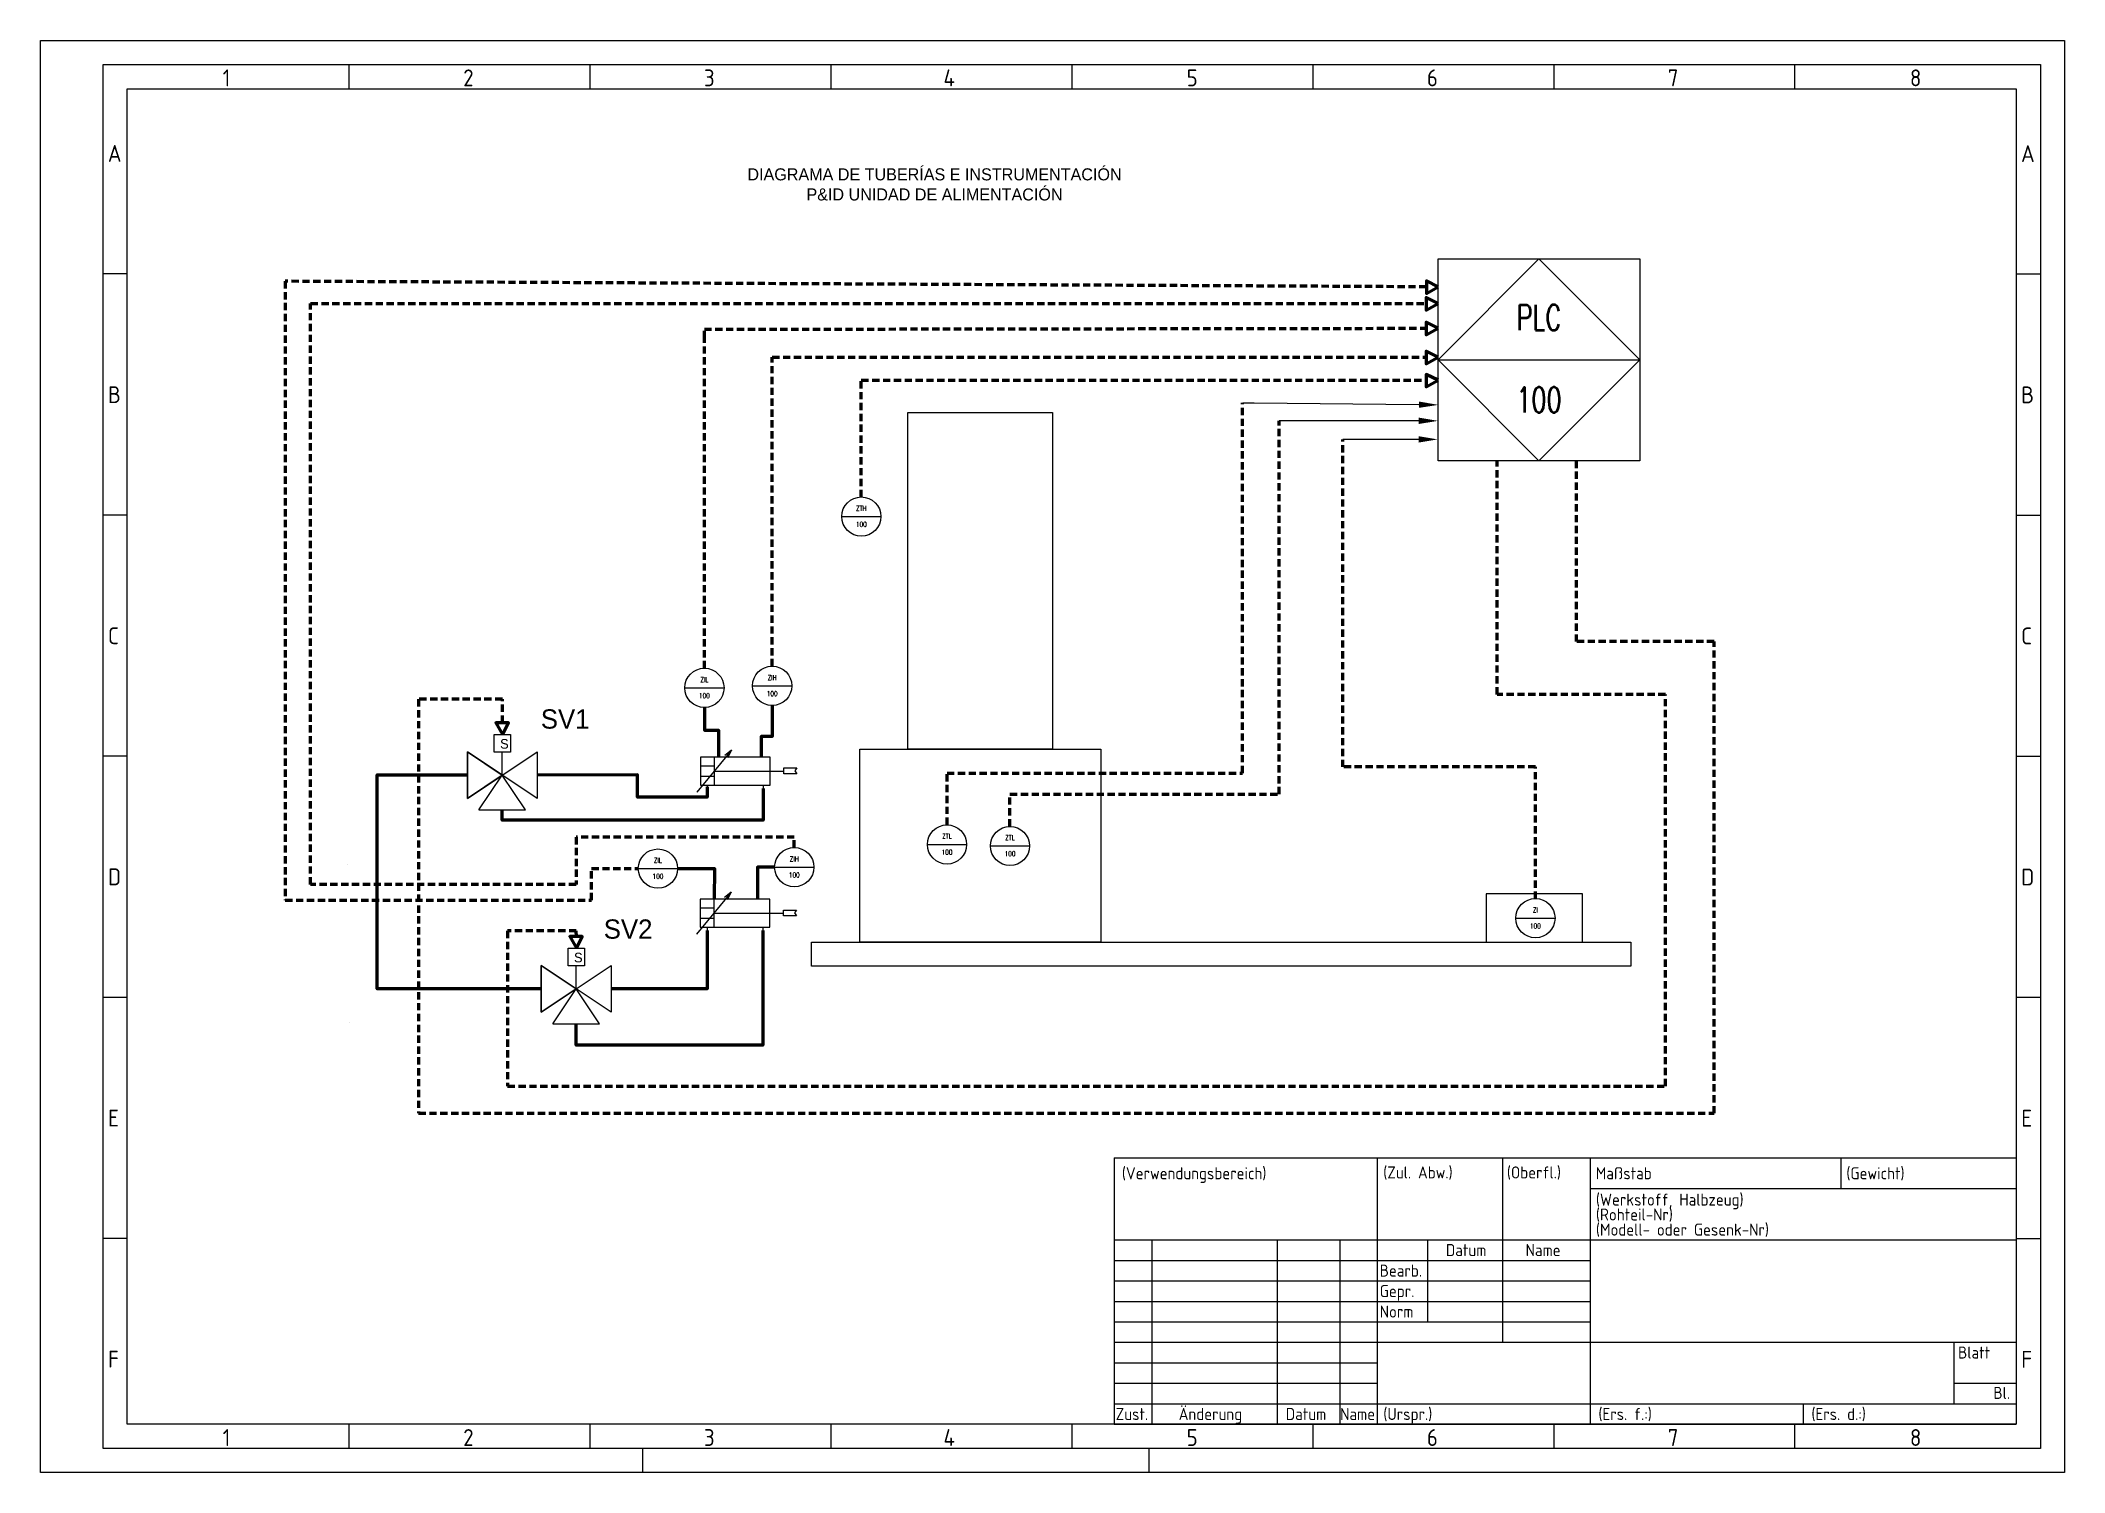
# Model space of a CAD drawing. Header units: millimetres. Extents: x 0 to 420, y 0 to 297.
import ezdxf
from ezdxf import colors
from ezdxf.entities.mleader import LeaderData, LeaderLine
from ezdxf.enums import TextEntityAlignment as Align
from ezdxf.math import Vec2, Vec3

# ---------------------------------------------------------------- set-up
doc = ezdxf.new("R2010")
doc.units = ezdxf.units.MM
doc.header["$LTSCALE"] = 6
doc.linetypes.add('HIDDEN2', pattern=[0.1875, 0.125, -0.0625])
for name, color, linetype in [('025', 1, 'Continuous'), ('035', 5, 'Continuous'), ('05', 6, 'Continuous'), ('07', 7, 'Continuous'), ('Equipos', 7, 'Continuous'), ('RED_2.5mm^2', 1, 'Continuous'), ('SYMS', 7, 'Continuous'), ('TAGS', 51, 'Continuous')]:
    doc.layers.add(name, color=color, linetype=linetype)
doc.layers.add('Señal neumatica', color=1, linetype='Pneumatic Signal', lineweight=25, transparency=0.05)
doc.styles.add('ISO Proportional', font='isocp.shx')
doc.styles.add('WD', font='romans.shx')
doc.linetypes.add('Pneumatic Signal', pattern='A,0.25,[130,ltypeshp.shx,S=0.1,R=-30,X=0,Y=0],0.04,[130,ltypeshp.shx,S=0.1,R=-30,X=0,Y=0],1', length=1.29)

# ---------------------------------------------------------------- blocks, each defined once
blk = doc.blocks.new('DIN_border_a3')
at = {"layer": '035'}
for p, q in [((64, 292), (64, 287)), ((114, 292), (114, 287)), ((164, 292), (164, 287)), ((214, 292), (214, 287)), ((264, 292), (264, 287)), ((314, 292), (314, 287)), ((364, 292), (364, 287)), ((17.97, 248.58), (12.98, 248.58)), ((414.97, 248.54), (409.98, 248.54)), ((17.98, 198.54), (13, 198.54)), ((414.98, 198.5), (410, 198.5)), ((17.98, 148.54), (13, 148.54)), ((414.98, 148.5), (410, 148.5)), ((17.98, 98.54), (13, 98.54)), ((414.98, 98.5), (410, 98.5)), ((18, 48.5), (13.02, 48.5)), ((415, 48.46), (410.02, 48.46)), ((64, 10), (64, 5)), ((114, 10), (114, 5)), ((164, 10), (164, 5)), ((214, 10), (214, 5)), ((264, 10), (264, 5)), ((314, 10), (314, 5)), ((364, 10), (364, 5)), ((125, 0), (125, 5)), ((230, 5), (230, 0))]:
    blk.add_line(p, q, dxfattribs=at)
for points in [[(0, 297), (420, 297), (420, 0), (0, 0)], [(18, 287), (410, 287), (410, 10), (18, 10)]]:
    blk.add_lwpolyline(points, close=True, dxfattribs=at)
at = {"layer": '07'}
blk.add_lwpolyline([(13, 292), (415, 292), (415, 5), (13, 5)], close=True, dxfattribs=at)
at = {"layer": '035', "style": 'ISO Proportional'}
for s, p in [('1', (37.81, 287.5)), ('2', (87.73, 287.5)), ('3', (137.68, 287.5)), ('4', (187.38, 287.5)), ('5', (237.84, 287.5)), ('6', (287.69, 287.5)), ('7', (337.67, 287.5)), ('8', (387.92, 287.5)), ('A', (13.98, 271.83)), ('A', (410.98, 271.79)), ('B', (14, 221.79)), ('B', (411, 221.75)), ('C', (14, 171.79)), ('C', (411, 171.75)), ('D', (14, 121.79)), ('D', (411, 121.75)), ('E', (14.02, 71.75)), ('E', (411.02, 71.72)), ('F', (14.02, 21.75)), ('F', (411.02, 21.72)), ('1', (37.81, 5.5)), ('2', (87.73, 5.5)), ('3', (137.68, 5.5)), ('4', (187.38, 5.5)), ('5', (237.84, 5.5)), ('6', (287.69, 5.5)), ('7', (337.67, 5.5)), ('8', (387.92, 5.5))]:
    blk.add_text(s, height=3.5, dxfattribs=at).set_placement(p)
blk = doc.blocks.new('DIN_tblock_a3')
at = {"layer": '035'}
for p, q in [((-106.6, 55.25), (-106.6, 17)), ((-36.4, 55.25), (-36.4, 48.88)), ((-88.4, 48.88), (0, 48.88)), ((-179.4, 38.25), (-179.4, 0)), ((-153.4, 38.25), (-153.4, 0)), ((-140.4, 38.25), (-140.4, 0)), ((-122.2, 38.25), (-122.2, 21.25)), ((-187.2, 34), (-88.4, 34)), ((-187.2, 29.75), (-88.4, 29.75)), ((-187.2, 25.5), (-88.4, 25.5)), ((-187.2, 21.25), (-88.4, 21.25)), ((-187.2, 17), (-132.6, 17)), ((-187.2, 12.75), (-132.6, 12.75)), ((-187.2, 8.5), (-132.6, 8.5)), ((-13, 8.5), (0, 8.5)), ((-187.2, 4.25), (0, 4.25)), ((-44.2, 4.25), (-44.2, 0))]:
    blk.add_line(p, q, dxfattribs=at)
at = {"layer": '07'}
for p, q in [((-187.2, 55.25), (-187.2, 0)), ((-187.2, 55.25), (0, 55.25)), ((-132.6, 55.25), (-132.6, 0)), ((-88.4, 55.25), (-88.4, 0)), ((0, 55.25), (0, 0)), ((-187.2, 38.25), (0, 38.25)), ((-132.6, 17), (0, 17)), ((-13, 17), (-13, 4.25)), ((-187.2, 0), (0, 0)), ((-187.2, 0), (0, 0))]:
    blk.add_line(p, q, dxfattribs=at)
at = {"flags": 1}
blk.add_attdef('WD_TB', (-126.5, 11.32), '', height=2.5, dxfattribs=at)
at = {"layer": '025', "style": 'ISO Proportional'}
for s, p in [('(Verwendungsbereich)', (-185.6, 50.81)), ('Maßstab', (-87.27, 50.81)), ('(Gewicht)', (-35.27, 50.81)), ('(Werkstoff, Halbzeug)', (-87.24, 45.35)), ('(Rohteil-Nr)', (-87.24, 42.26)), ('(Modell- oder Gesenk-Nr)', (-87.24, 39.12)), ('Datum', (-118.37, 34.88)), ('Name', (-101.83, 34.88)), ('Bearb.', (-132.1, 30.62)), ('Gepr.', (-132.1, 26.38)), ('Norm', (-132.1, 22.12)), ('Blatt', (-12.09, 13.63)), ('Bl.', (-4.76, 5.26)), ('Zust.', (-186.89, 0.88)), ('Änderung', (-173.81, 0.88)), ('Datum', (-151.59, 0.88)), ('Name', (-140.32, 0.88)), ('(Urspr.)', (-131.35, 0.88)), ('(Ers. f.:) ', (-86.72, 0.88)), ('(Ers. d.:) ', (-42.52, 0.88))]:
    blk.add_text(s, height=2.5, dxfattribs=at).set_placement(p)
at = {"layer": '025', "char_height": 2.5, "attachment_point": 1, "style": 'ISO Proportional'}
for s, insert, width in [('(Zul. Abw.)', (-131.37, 53.48), 24.7674), ('(Oberfl.)', (-105.71, 53.48), 17.3141)]:
    blk.add_mtext(s, dxfattribs=dict(at, insert=insert, width=width))
at = {"layer": '025', "style": 'ISO Proportional'}
for tag, p in [('MAßSTAB', (-71.61, 50.81)), ('BEARBEIT.', (-121.54, 30.71)), ('GEPRÜFT', (-121.54, 26.46)), ('NAME', (-105.28, 30.71)), ('NAME', (-105.28, 26.46))]:
    blk.add_attdef(tag, p, '', height=2.5, dxfattribs=at)
at = {"layer": '05', "style": 'ISO Proportional'}
for tag, p in [('BENENNUNG', (-44.41, 27.21)), ('ZEICHNUNGSNUMMER', (-50.75, 10.32))]:
    blk.add_attdef(tag, text='', height=5, dxfattribs=at).set_placement(p, align=Align.MIDDLE)
blk = doc.blocks.new('HIN1_INFRONT_MAIN_PLC')
for p, q in [((-0.5, -0.5), (-0.5, 0.5)), ((-0.5, 0.5), (0.5, 0.5)), ((0.5, 0.5), (0.5, -0.5)), ((0.5, -0.5), (-0.5, -0.5))]:
    blk.add_line(p, q)
at = {"ltscale": 0.127}
blk.add_line((-0.5, 0), (0.5, 0), dxfattribs=at)
at = {"ltscale": 25.4, "flags": 128}
blk.add_lwpolyline([(0, 0.5), (-0.5, 0), (0, -0.5), (0.5, 0)], close=True, dxfattribs=at)
at = {"ltscale": 3.2258, "flags": 128}
blk.add_lwpolyline([(0, 0.5), (-0.5, 0), (0, -0.5), (0.5, 0)], close=True, dxfattribs=at)
blk.add_lwpolyline([(0, 0.5), (-0.5, 0), (0, -0.5), (0.5, 0)], close=True, dxfattribs=at)
at = {"style": 'WD', "width": 0.7}
for tag, height, p in [('INST', 0.125, (-0.582, 0.416)), ('LOC', 0.125, (-0.582, 0.254)), ('TERM01', 0.0625, (-0.524, 0.018))]:
    blk.add_attdef(tag, text='', height=height, dxfattribs=at).set_placement(p, align=Align.RIGHT)
for tag, p, height in [('X2TERM04', (0, 0.5), 0.005), ('TERM04', (0.021, 0.531), 0.0625), ('X4TERM01', (-0.5, 0), 0.005), ('X1TERM03', (0.5, 0), 0.005), ('TERM03', (0.522, 0.018), 0.0625), ('RATING1', (0.548, -0.168), 0.125), ('DESC1', (0.548, -0.327), 0.125), ('DESC2', (0.548, -0.517), 0.125), ('X8TERM02', (0, -0.5), 0.005), ('TERM02', (0.023, -0.581), 0.0625), ('DESC3', (0.548, -0.697), 0.125), ('WDTAGALT', (0.548, -0.872), 0.125)]:
    blk.add_attdef(tag, p, '', height=height, dxfattribs=at)
blk.add_attdef('XREF', text='', height=0.0625, rotation=0.0625, dxfattribs=at).set_placement((0.63, 0.377), align=Align.TOP_CENTER)
for tag, p in [('TAG1_PART1', (0, 0.147)), ('TAG1_PART2', (0, -0.26))]:
    blk.add_attdef(tag, text='', height=0.125, dxfattribs=at).set_placement(p, align=Align.CENTER)
at = {"style": 'WD', "width": 0.7, "flags": 1}
for tag, p in [('WDTYPE', (-0.577, -0.17)), ('CAT', (-0.587, -0.253)), ('MFG', (-0.586, -0.28)), ('FAMILY', (-0.579, -0.223)), ('ASSYCODE', (-0.566, -0.306))]:
    blk.add_attdef(tag, text='', height=0.01, dxfattribs=at).set_placement(p, align=Align.CENTER)
blk = doc.blocks.new('HCY1_SGL_VAR_CUSH')
for p, q in [((0.031, 0), (0, 0)), ((0.031, 0.062), (0.031, -0.563)), ((0.281, 0.062), (0.031, 0.062)), ((0.109, -0.062), (0.109, 0.062)), ((0.203, 0.062), (0.203, -0.062)), ((0.281, -0.563), (0.281, 0.062)), ((0.281, -0.062), (0.031, -0.062)), ((0.156, -0.062), (0.156, -0.688)), ((0.344, -0.218), (0.275, -0.181)), ((0.344, -0.218), (0.295, -0.158)), ((0.031, -0.5), (0, -0.5)), ((0.031, -0.563), (0.281, -0.563))]:
    blk.add_line(p, q)
blk.add_lwpolyline([(0.344, -0.218), (-0.031, 0.093), (-0.031, 0.093)])
at = {"style": 'WD'}
for tag, p, height, flags in [('WDBLKNAM', (0.218, 0.25), 0.01, 9), ('FAMILY', (0.219, 0.219), 0.01, 9), ('X4TERM01', (0, 0), 0.005, 1), ('WDTYPE', (0.062, 0.062), 0.01, 1), ('X4TERM02', (0, -0.5), 0.005, 1)]:
    blk.add_attdef(tag, p, '', height=height, dxfattribs=dict(at, flags=flags))
at = {"linetype": 'Continuous', "style": 'WD', "flags": 9}
for tag, p in [('CAT', (0.219, 0.188)), ('ASSYCODE', (0.219, 0.125)), ('MFG', (0.219, 0.156))]:
    blk.add_attdef(tag, p, '', height=0.01, dxfattribs=at)
at = {"style": 'WD', "width": 0.7}
for tag, height, p in [('TERM01', 0.0625, (-0.062, 0.031)), ('TERM02', 0.0625, (-0.062, -0.469)), ('DESC1', 0.125, (0.062, -0.75)), ('DESC2', 0.125, (0.077, -0.906)), ('DESC3', 0.125, (0.077, -1.062)), ('WDTAGALT', 0.125, (0.077, -1.219))]:
    blk.add_attdef(tag, text='', height=height, dxfattribs=at).set_placement(p, align=Align.RIGHT)
at = {"style": 'WD'}
blk.add_attdef('XREF', (0.406, 0), '', height=0.0625, dxfattribs=at)
at = {"style": 'WD', "width": 0.7}
for tag, p in [('INST', (0.406, -0.156)), ('TAG1', (0.406, -0.469)), ('LOC', (0.406, -0.312)), ('RATING1', (0.25, -0.75))]:
    blk.add_attdef(tag, p, '', height=0.125, dxfattribs=at)
blk = doc.blocks.new('HIN1_INFRONT_MAIN')
at = {"ltscale": 0.127}
blk.add_line((-0.5, 0), (0.5, 0), dxfattribs=at)
at = {"ltscale": 3.2258}
blk.add_circle((0, 0), 0.5, dxfattribs=at)
at = {"style": 'WD', "width": 0.7}
for tag, height, p in [('INST', 0.125, (-0.481, 0.455)), ('TERM01', 0.0625, (-0.524, 0.018)), ('LOC', 0.125, (-0.481, 0.293))]:
    blk.add_attdef(tag, text='', height=height, dxfattribs=at).set_placement(p, align=Align.RIGHT)
for tag, p, height in [('TERM04', (0.021, 0.531), 0.0625), ('X4TERM01', (-0.5, 0), 0.005), ('X2TERM04', (0, 0.5), 0.005), ('X1TERM03', (0.5, 0), 0.005), ('TERM03', (0.522, 0.018), 0.0625), ('X8TERM02', (0, -0.5), 0.005), ('RATING1', (0.513, -0.162), 0.125), ('DESC1', (0.513, -0.321), 0.125), ('DESC2', (0.513, -0.51), 0.125), ('TERM02', (0.023, -0.581), 0.0625), ('WDTAGALT', (0.513, -0.866), 0.125), ('DESC3', (0.513, -0.691), 0.125)]:
    blk.add_attdef(tag, p, '', height=height, dxfattribs=at)
for tag, p in [('TAG1_PART1', (0, 0.147)), ('TAG1_PART2', (0, -0.26))]:
    blk.add_attdef(tag, text='', height=0.125, dxfattribs=at).set_placement(p, align=Align.CENTER)
blk.add_attdef('XREF', text='', height=0.0625, rotation=0.0625, dxfattribs=at).set_placement((0.546, 0.412), align=Align.TOP_CENTER)
at = {"style": 'WD', "width": 0.7, "flags": 1}
for tag, p in [('WDTYPE', (-0.535, -0.17)), ('CAT', (-0.546, -0.253)), ('MFG', (-0.544, -0.28)), ('FAMILY', (-0.537, -0.223)), ('ASSYCODE', (-0.525, -0.306))]:
    blk.add_attdef(tag, text='', height=0.01, dxfattribs=at).set_placement(p, align=Align.CENTER)
blk = doc.blocks.new('HGVA1_3WAY_VALVE2')
at = {"ltscale": 3.2258}
for p, q in [((0.375, 0.25), (-0.375, -0.25)), ((-0.375, 0.25), (0.375, -0.25)), ((-0.375, -0.25), (-0.375, 0.25)), ((-0.25, 0.375), (0, 0)), ((0.25, 0.375), (-0.25, 0.375)), ((0.25, 0.375), (0, 0)), ((0.375, -0.25), (0.375, 0.25))]:
    blk.add_line(p, q, dxfattribs=at)
at = {"ltscale": 25.4, "flags": 128}
for points in [[(-0.375, 0.25), (0, 0), (-0.375, -0.25)], [(0.375, -0.25), (0, 0), (0.375, 0.25)]]:
    blk.add_lwpolyline(points, close=True, dxfattribs=at)
at = {"style": 'WD', "flags": 1}
for tag, p in [('INST', (-0.428, 0.766)), ('LOC', (-0.428, 0.583)), ('TAG1', (-0.427, 0.399))]:
    blk.add_attdef(tag, text='', height=0.125, dxfattribs=at).set_placement(p, align=Align.RIGHT)
at = {"style": 'WD'}
for tag, p, height in [('TERM04', (0.018, 0.402), 0.0625), ('X2TERM04', (0.019, 0.375), 0.005), ('X4TERM01', (-0.375, 0), 0.005), ('X8TERM02', (0, 0), 0.005), ('X1TERM03', (0.375, 0), 0.005), ('TERM03', (0.406, 0.036), 0.0625), ('RATING1', (0.39, -0.155), 0.125), ('DESC1', (0.39, -0.327), 0.125), ('TERM02', (0.029, -0.339), 0.0625), ('DESC2', (0.39, -0.511), 0.125), ('DESC3', (0.39, -0.701), 0.125), ('WDTAGALT', (0.39, -0.874), 0.125)]:
    blk.add_attdef(tag, p, '', height=height, dxfattribs=at)
blk.add_attdef('XREF', text='', height=0.0625, rotation=0.0625, dxfattribs=at).set_placement((0.541, 0.268), align=Align.TOP_CENTER)
blk.add_attdef('TERM01', text='', height=0.0625, dxfattribs=at).set_placement((-0.399, 0.018), align=Align.RIGHT)
at = {"style": 'WD', "flags": 1}
for tag, p in [('FAMILY', (-0.482, -0.121)), ('WDTYPE', (-0.475, -0.062)), ('CAT', (-0.482, -0.165)), ('MFG', (-0.481, -0.197)), ('ASSYCODE', (-0.453, -0.226))]:
    blk.add_attdef(tag, text='', height=0.01, dxfattribs=at).set_placement(p, align=Align.CENTER)

msp = doc.modelspace()

# ---------------------------------------------------------------- linework, layer by layer
for points in [[(180, 219.82), (210, 219.82), (210, 150), (180, 150)], [(94.16, 153.05), (97.55, 153.05), (97.55, 149.41), (94.16, 149.41)], [(170, 150), (220, 150), (220, 110), (170, 110)], [(154.27, 146.12), (156.93, 146.12), (156.52, 145.52), (156.93, 144.93), (154.27, 144.93)], [(154.21, 116.66), (156.86, 116.66), (156.46, 116.07), (156.86, 115.47), (154.21, 115.47)], [(109.5, 108.72), (112.89, 108.72), (112.89, 105.07), (109.5, 105.07)]]:
    msp.add_lwpolyline(points, close=True)
for points in [[(95.82, 144.65), (95.82, 149.41)], [(111.16, 100.32), (111.16, 105.07)]]:
    msp.add_lwpolyline(points)
at = {"elevation": 5}
msp.add_lwpolyline([(300, 110), (320, 110), (320, 120), (300, 120)], close=True, dxfattribs=at)
at = {"elevation": 5, "flags": 128}
msp.add_lwpolyline([(160, 110), (330, 110), (330, 105), (160, 105)], close=True, dxfattribs=at)
at = {"layer": 'Equipos', "color": 1, "linetype": 'HIDDEN2', "lineweight": 200, "ltscale": 2}
for points in [[(95.85, 155.51), (95.85, 160.36), (78.46, 160.36), (78.46, 74.51), (347.31, 74.51), (347.31, 172.33), (318.76, 172.33), (318.76, 209.82)], [(111.2, 111.18), (111.19, 112.31), (96.94, 112.31), (96.94, 80.16), (337.21, 80.16), (337.21, 161.39), (302.25, 161.39), (302.25, 209.82)]]:
    msp.add_lwpolyline(points, dxfattribs=at)
at = {"layer": 'Equipos', "color": 0, "lineweight": 200, "ltscale": 2, "elevation": -5}
for points in [[(137.77, 158.66), (137.77, 153.99), (140.71, 153.99), (140.71, 148.36)], [(151.83, 159.08), (151.83, 152.68), (149.52, 152.68), (149.52, 148.36)]]:
    msp.add_lwpolyline(points, dxfattribs=at)
at = {"layer": 'Equipos', "color": 5, "linetype": 'Pneumatic Signal', "lineweight": 200, "ltscale": 2}
for points in [[(103.92, 100.32), (69.83, 100.32), (69.83, 144.7), (88.58, 144.7)], [(138.37, 142.22), (138.37, 140.1), (123.9, 140.1), (123.9, 144.69), (103.07, 144.65)], [(149.94, 141.85), (149.94, 135.27), (95.82, 135.27), (95.82, 137.41)], [(149.88, 112.4), (149.88, 88.65), (111.16, 88.65), (111.16, 93.08)], [(138.31, 112.4), (138.31, 100.32), (118.41, 100.32)]]:
    msp.add_lwpolyline(points, dxfattribs=at)
at = {"layer": 'Equipos', "color": 0, "lineweight": 200, "ltscale": 2}
for points in [[(132.2, 125.25), (139.88, 125.25), (139.76, 118.91)], [(152.35, 125.55), (148.78, 125.55), (148.78, 118.91)]]:
    msp.add_lwpolyline(points, dxfattribs=at)
at = {"layer": 'RED_2.5mm^2'}
for p, q in [((63.72, 126.02), (63.72, 126.02)), ((63.72, 126.02), (63.72, 126.02)), ((64.02, 93.28), (64.02, 93.28)), ((64.02, 93.28), (64.02, 93.28))]:
    msp.add_line(p, q, dxfattribs=at)
at = {"layer": 'Señal neumatica', "color": 3, "linetype": 'HIDDEN2', "lineweight": 200, "ltscale": 2}
for p, q in [((249.46, 145.05, -5), (249.46, 221.84, -5)), ((257.02, 140.68, -5), (257.02, 218.11, -5)), ((270.26, 146.33, -21.95), (270.26, 214.27, -21.95)), ((188.11, 134.34, -5), (188.11, 145.05, -5)), ((188.11, 145.05, -5), (249.46, 145.05, -5)), ((310.2, 146.33, -21.95), (270.26, 146.33, -21.95)), ((310.2, 119.03, -21.95), (310.2, 146.33, -21.95)), ((201.18, 134.02, -5), (201.18, 140.68, -5)), ((201.18, 140.68, -5), (257.02, 140.68, -5))]:
    msp.add_line(p, q, dxfattribs=at)
for points in [[(287.59, 245.91), (50.79, 247.06), (50.79, 118.69), (114.35, 118.69), (114.35, 125.25), (124.06, 125.25)], [(156.42, 129.62), (156.42, 131.78), (111.14, 131.78), (111.14, 121.97), (56.06, 121.97), (56.06, 242.48), (287.57, 242.48)], [(170.33, 202.33), (170.33, 226.53), (287.53, 226.53)]]:
    msp.add_lwpolyline(points, dxfattribs=at)
at = {"layer": 'Señal neumatica', "color": 3, "lineweight": 200, "ltscale": 2}
for points in [[(290.04, 242.47), (287.57, 243.71), (287.57, 242.47), (287.57, 241.09)], [(290.06, 245.91), (287.59, 247.14), (287.59, 245.91), (287.59, 244.52)], [(290, 237.32), (287.53, 238.55), (287.53, 237.32), (287.53, 235.93)], [(290, 231.32), (287.53, 232.56), (287.53, 231.32), (287.53, 229.94)], [(290, 226.53), (287.53, 227.76), (287.53, 226.53), (287.53, 225.14)]]:
    msp.add_lwpolyline(points, close=True, dxfattribs=at)
at = {"layer": 'Señal neumatica', "color": 3, "linetype": 'HIDDEN2', "lineweight": 200, "ltscale": 2, "elevation": -5}
for points in [[(137.77, 166.81), (137.77, 235.28), (137.77, 237.11), (287.53, 237.32)], [(151.83, 167.23), (151.83, 231.32), (287.53, 231.32)]]:
    msp.add_lwpolyline(points, dxfattribs=at)
at = {"layer": 'Señal neumatica', "lineweight": 200, "ltscale": 2}
msp.add_lwpolyline([(95.85, 153.05), (97.09, 155.51), (95.85, 155.51), (94.46, 155.51)], close=True, dxfattribs=at)
at = {"layer": 'Señal neumatica', "color": 1, "lineweight": 200, "ltscale": 2}
msp.add_lwpolyline([(111.2, 108.72), (112.43, 111.18), (111.2, 111.18), (109.81, 111.18)], close=True, dxfattribs=at)

# ---------------------------------------------------------------- block references
for name, p in [('DIN_border_a3', (0, 0)), ('DIN_tblock_a3', (410, 10))]:
    msp.add_blockref(name, p)
at = {"layer": 'SYMS'}
ref = msp.add_blockref('HIN1_INFRONT_MAIN_PLC', (310.94, 230.76), dxfattribs=dict(at, xscale=41.8691628229243, yscale=41.8691628229243, zscale=41.8691628229243))
ref.add_attrib('TAG1_PART1', 'PLC', dxfattribs={"layer": 'TAGS', "color": 6, "height": 5.234, "style": 'WD', "width": 0.7}).set_placement((310.94, 236.91), align=Align.CENTER)
ref.add_attrib('TAG1_PART2', '100', dxfattribs={"layer": 'TAGS', "color": 6, "height": 5.234, "style": 'WD', "width": 0.7}).set_placement((310.94, 219.87), align=Align.CENTER)
ref = msp.add_blockref('HIN1_INFRONT_MAIN', (170.33, 198.26), dxfattribs=dict(at, xscale=8.145870119269023, yscale=8.145870119269023, zscale=8.145870119269023))
ref.add_attrib('TAG1_PART1', 'ZTH', dxfattribs={"layer": 'TAGS', "color": 6, "height": 1.018, "style": 'WD', "width": 0.7}).set_placement((170.33, 199.45), align=Align.CENTER)
ref.add_attrib('TAG1_PART2', '100', dxfattribs={"layer": 'TAGS', "color": 6, "height": 1.018, "style": 'WD', "width": 0.7}).set_placement((170.33, 196.14), align=Align.CENTER)
ref = msp.add_blockref('HIN1_INFRONT_MAIN', (137.77, 162.73, -5), dxfattribs=dict(at, xscale=8.145870119269023, yscale=8.145870119269023, zscale=8.145870119269023))
ref.add_attrib('TAG1_PART1', 'ZIL', dxfattribs={"layer": 'TAGS', "color": 6, "height": 1.018, "style": 'WD', "width": 0.7}).set_placement((137.77, 163.93, -5), align=Align.CENTER)
ref.add_attrib('TAG1_PART2', '100', dxfattribs={"layer": 'TAGS', "color": 6, "height": 1.018, "style": 'WD', "width": 0.7}).set_placement((137.77, 160.62, -5), align=Align.CENTER)
at = {"layer": 'SYMS', "color": 6}
ref = msp.add_blockref('HIN1_INFRONT_MAIN', (151.83, 163.15, -5), dxfattribs=dict(at, xscale=8.145870119269023, yscale=8.145870119269023, zscale=8.145870119269023))
ref.add_attrib('TAG1_PART1', 'ZIH', dxfattribs={"layer": 'TAGS', "color": 6, "height": 1.018, "style": 'WD', "width": 0.7}).set_placement((151.83, 164.35, -5), align=Align.CENTER)
ref.add_attrib('TAG1_PART2', '100', dxfattribs={"layer": 'TAGS', "color": 6, "height": 1.018, "style": 'WD', "width": 0.7}).set_placement((151.83, 161.03, -5), align=Align.CENTER)
at = {"layer": 'SYMS'}
for name, p, xscale, yscale, zscale, rotation in [('HGVA1_3WAY_VALVE2', (95.82, 144.65), 19.31860264960414, 19.31860264960414, 19.31860264960414, 180), ('HCY1_SGL_VAR_CUSH', (138.37, 141.85), 23.14342470617671, 23.14342470617671, 23.14342470617671, 90), ('HCY1_SGL_VAR_CUSH', (138.31, 112.4), 23.14342470617671, 23.14342470617671, 23.14342470617671, 90), ('HGVA1_3WAY_VALVE2', (111.16, 100.32), 19.31860264960414, 19.31860264960414, 19.31860264960414, 180)]:
    msp.add_blockref(name, p, dxfattribs=dict(at, xscale=xscale, yscale=yscale, zscale=zscale, rotation=rotation))
ref = msp.add_blockref('HIN1_INFRONT_MAIN', (188.11, 130.26, -5), dxfattribs=dict(at, xscale=8.145870119269023, yscale=8.145870119269023, zscale=8.145870119269023))
ref.add_attrib('TAG1_PART1', 'ZTL', dxfattribs={"layer": 'TAGS', "color": 6, "height": 1.018, "style": 'WD', "width": 0.7}).set_placement((188.11, 131.46, -5), align=Align.CENTER)
ref.add_attrib('TAG1_PART2', '100', dxfattribs={"layer": 'TAGS', "color": 6, "height": 1.018, "style": 'WD', "width": 0.7}).set_placement((188.11, 128.14, -5), align=Align.CENTER)
ref = msp.add_blockref('HIN1_INFRONT_MAIN', (201.18, 129.94, -5), dxfattribs=dict(at, xscale=8.145870119269023, yscale=8.145870119269023, zscale=8.145870119269023))
ref.add_attrib('TAG1_PART1', 'ZTL', dxfattribs={"layer": 'TAGS', "color": 6, "height": 1.018, "style": 'WD', "width": 0.7}).set_placement((201.18, 131.14, -5), align=Align.CENTER)
ref.add_attrib('TAG1_PART2', '100', dxfattribs={"layer": 'TAGS', "color": 6, "height": 1.018, "style": 'WD', "width": 0.7}).set_placement((201.18, 127.82, -5), align=Align.CENTER)
ref = msp.add_blockref('HIN1_INFRONT_MAIN', (128.13, 125.25), dxfattribs=dict(at, xscale=8.145870119269023, yscale=8.145870119269023, zscale=8.145870119269023))
ref.add_attrib('TAG1_PART1', 'ZIL', dxfattribs={"layer": 'TAGS', "color": 6, "height": 1.018, "style": 'WD', "width": 0.7}).set_placement((128.13, 126.44), align=Align.CENTER)
ref.add_attrib('TAG1_PART2', '100', dxfattribs={"layer": 'TAGS', "color": 6, "height": 1.018, "style": 'WD', "width": 0.7}).set_placement((128.13, 123.13), align=Align.CENTER)
ref = msp.add_blockref('HIN1_INFRONT_MAIN', (156.42, 125.55), dxfattribs=dict(at, xscale=8.145870119269023, yscale=8.145870119269023, zscale=8.145870119269023))
ref.add_attrib('TAG1_PART1', 'ZIH', dxfattribs={"layer": 'TAGS', "color": 6, "height": 1.018, "style": 'WD', "width": 0.7}).set_placement((156.42, 126.75), align=Align.CENTER)
ref.add_attrib('TAG1_PART2', '100', dxfattribs={"layer": 'TAGS', "color": 6, "height": 1.018, "style": 'WD', "width": 0.7}).set_placement((156.42, 123.43), align=Align.CENTER)
ref = msp.add_blockref('HIN1_INFRONT_MAIN', (310.2, 114.96, -21.95), dxfattribs=dict(at, xscale=8.145870119269023, yscale=8.145870119269023, zscale=8.145870119269023))
ref.add_attrib('TAG1_PART1', 'ZI', dxfattribs={"layer": 'TAGS', "color": 6, "height": 1.018, "style": 'WD', "width": 0.7}).set_placement((310.2, 116.15, -21.95), align=Align.CENTER)
ref.add_attrib('TAG1_PART2', '100', dxfattribs={"layer": 'TAGS', "color": 6, "height": 1.018, "style": 'WD', "width": 0.7}).set_placement((310.2, 112.84, -21.95), align=Align.CENTER)

# ---------------------------------------------------------------- texts
at = {"attachment_point": 1}
for s, width, gutter_width, heights, insert, char_height in [('\\pxqc;DIAGRAMA DE TUBERÍAS E INSTRUMENTACIÓN\\PP&ID UNIDAD DE ALIMENTACIÓN', 98.032, 12.5, [6.88], (136.5, 270.49), 2.5), ('S', 0.885, 20, [0], (95.37, 152.13), 2), ('S', 0.885, 20, [0], (110.71, 107.8), 2)]:
    msp.add_mtext_dynamic_manual_height_columns(s, width=width, gutter_width=gutter_width, heights=heights, dxfattribs=dict(at, insert=insert, char_height=char_height))
at = {"color": 6, "linetype": 'Pneumatic Signal', "char_height": 4, "attachment_point": 1}
for s, insert in [('SV1', (103.82, 158.28)), ('SV2', (116.88, 114.71))]:
    msp.add_mtext_dynamic_manual_height_columns(s, width=4.6716, gutter_width=20, heights=[0], dxfattribs=dict(at, insert=insert))

# ---------------------------------------------------------------- leaders
at = {"layer": 'Señal neumatica', "color": 3, "linetype": 'HIDDEN2', "lineweight": 200, "ltscale": 2}
ml = msp.add_multileader_mtext('Standard', dxfattribs=at)
ml.set_content('', color=3)
ml.set_leader_properties()
ml.build(insert=Vec2(0, 0))
ml.multileader.update_dxf_attribs({"text_right_attachment_type": 6, "dogleg_length": 0.36})
ctx = ml.context
ctx.base_point, ctx.plane_origin = Vec3(247.51, 223.77), Vec3(292.42, 221.77)
ctx.right_attachment, ctx.text_align_type = 6, 2
notes = []
notes.append((ctx, [(0, (1, 1, 0), (251.87, 221.77), (-1, 0), 0.36, [(0, [(290.05, 221.43)], 0, [])])]))
ctx.mtext.insert, ctx.mtext.alignment, ctx.mtext.flow_direction = Vec3(249.51, 225.77), 3, 5
ml = msp.add_multileader_mtext('Standard', dxfattribs=at)
ml.set_content('', color=3)
ml.set_leader_properties()
ml.build(insert=Vec2(0, 0))
ml.multileader.update_dxf_attribs({"text_right_attachment_type": 6, "dogleg_length": 0.36})
ctx = ml.context
ctx.base_point, ctx.plane_origin = Vec3(255.01, 220.12), Vec3(292.35, 218.12)
ctx.right_attachment, ctx.text_align_type = 6, 2
notes.append((ctx, [(0, (1, 1, 0), (259.37, 218.12), (-1, 0), 0.36, [(0, [(290, 218.12)], 0, [])])]))
ctx.mtext.insert, ctx.mtext.alignment, ctx.mtext.flow_direction = Vec3(257.01, 222.12), 3, 5
ml = msp.add_multileader_mtext('Standard', dxfattribs=at)
ml.set_content('', color=3)
ml.set_leader_properties()
ml.build(insert=Vec2(0, 0))
ml.multileader.update_dxf_attribs({"text_right_attachment_type": 6, "dogleg_length": 0.36})
ctx = ml.context
ctx.base_point, ctx.plane_origin = Vec3(268.26, 216.27), Vec3(292.36, 214.27)
ctx.right_attachment, ctx.text_align_type = 6, 2
notes.append((ctx, [(0, (1, 1, 0), (272.62, 214.27), (-1, 0), 0.36, [(0, [(289.96, 214.27)], 0, [])])]))
ctx.mtext.insert, ctx.mtext.alignment, ctx.mtext.flow_direction = Vec3(270.26, 218.27), 3, 5
for ctx, leaders in notes:
    for number, flags, end, landing, length, lines in leaders:
        leader = LeaderData()
        leader.index, (leader.has_last_leader_line, leader.has_dogleg_vector, leader.attachment_direction) = number, flags
        leader.last_leader_point, leader.dogleg_vector, leader.dogleg_length = Vec3(end), Vec3(landing), length
        for number, points, colour, breaks in lines:
            line = LeaderLine()
            line.index, line.vertices, line.color, line.breaks = number, Vec3.list(points), colors.encode_raw_color(colour), breaks
            leader.lines.append(line)
        ctx.leaders.append(leader)

doc.saveas('drawing.dxf')
